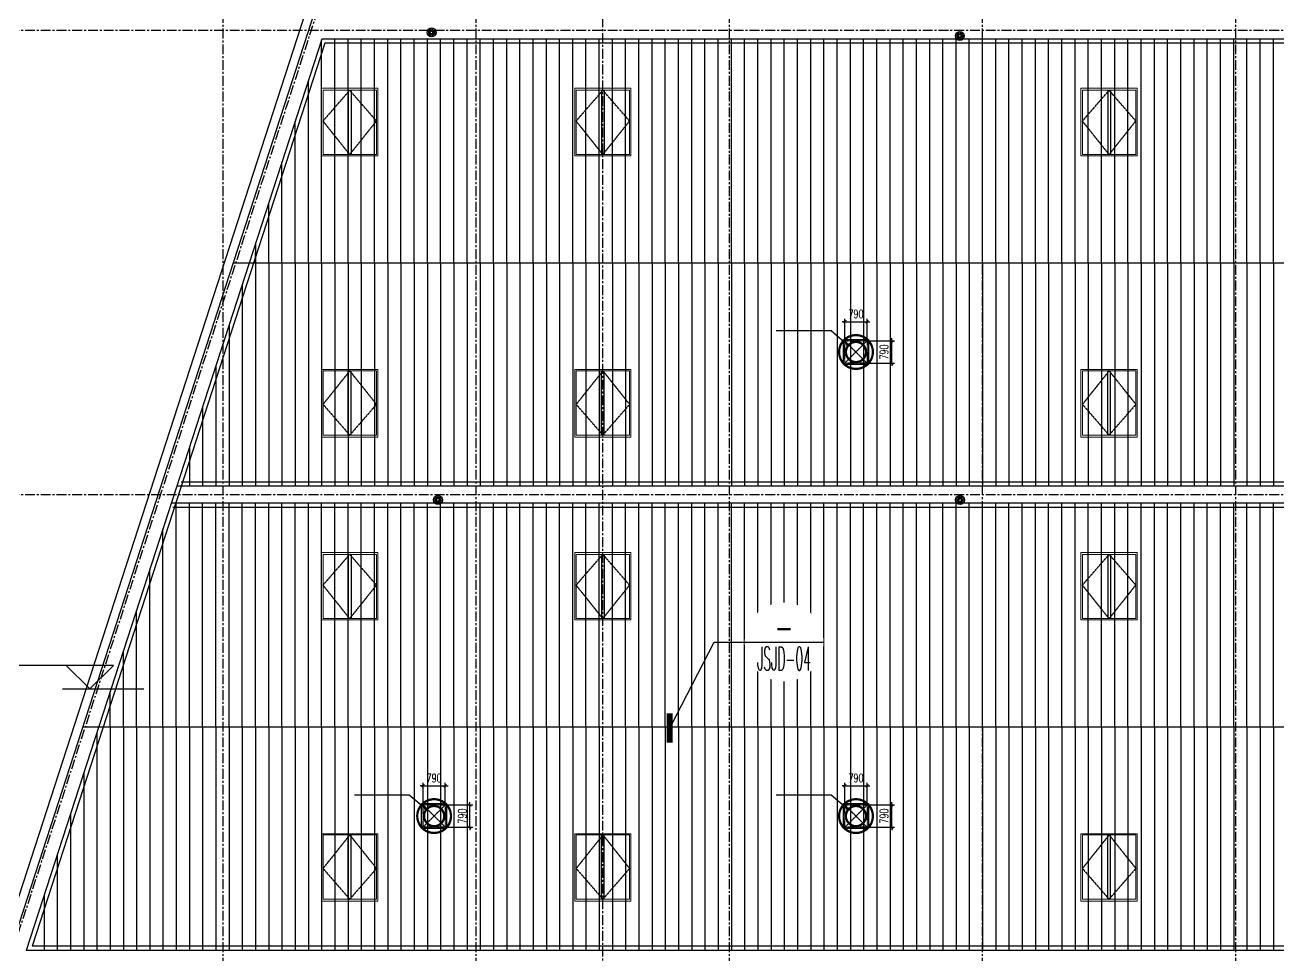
# Model space of a CAD drawing. Extents: x -599358 to 2865263, y -1062760 to 486533.
# Drawn here: x 1019328 to 1063875, y -888050 to -854989 of the extents above; entities that cross this region are included whole.
import ezdxf
from ezdxf.enums import TextEntityAlignment as Align

# ---------------------------------------------------------------- set-up
doc = ezdxf.new("R2010")
doc.units = 0
doc.set_wipeout_variables(frame=1)
for name, pattern in [('CENTER', [2, 1.25, -0.25, 0.25, -0.25]), ('DASH', [0.35, 0.25, -0.1]), ('HIDDEN', [0.375, 0.25, -0.125])]:
    doc.linetypes.add(name, pattern=pattern)
for name, color, linetype in [('3符号', 173, 'Continuous'), ('3索引', 3, 'Continuous'), ('A-AXIS-DP', 126, 'Continuous'), ('A-LIN-V', 9, 'Continuous'), ('A-SFCE', 30, 'Continuous'), ('A-WINDOW', 140, 'Continuous'), ('DIM_SYMB', 3, 'Continuous'), ('DOTE', 1, 'CENTER'), ('外框', 1, 'HIDDEN'), ('屋面板111', 6, 'Continuous'), ('暖通', 7, 'Continuous'), ('虹吸雨水斗', 6, 'Continuous')]:
    doc.layers.add(name, color=color, linetype=linetype)
doc.layers.add('成型线', color=3, linetype='Continuous', lineweight=18)
doc.styles.add('_TCH_DIM_T3', font='SIMPLEX', dxfattribs={"width": 0.705882, "bigfont": 'GBCBIG'})
doc.styles.add('卓越符号', font='ROMANS.shx', dxfattribs={"width": 0.7, "bigfont": 'CHINESE.shx'})
doc.dimstyles.new('_TCH_ARCH&&100', dxfattribs={"dimtxt": 297.5, "dimasz": 100, "dimexe": 100, "dimexo": 100, "dimgap": 126.25, "dimtad": 1, "dimdec": 0, "dimzin": 0, "dimdsep": 46, "dimtxsty": '_TCH_DIM_T3', "dimblk": 'ARCHTICK', "dimcen": 0.09, "dimclrt": 7, "dimazin": 2, "dimtfac": 1, "dimtdec": 0, "dimtix": 1, "dimtmove": 2, "dimatfit": 3, "dimfxl": 0, "dimtolj": 1, "dimtzin": 0, "dimarcsym": 0})

# ---------------------------------------------------------------- blocks, each defined once
blk = doc.blocks.new('*U612')
at = {"ltscale": 10}
blk.add_line((3.48, 0), (-6.85, 0), dxfattribs=at)
blk.add_lwpolyline([(3, 3), (0, 0), (-3, 3), (13.45, 3)])
at = {"color": 0, "style": '卓越符号', "width": 0.7, "flags": 8}
blk.add_attdef('±0.000', text='', height=3.5, dxfattribs=at).set_placement((13.45, 4.35), align=Align.RIGHT)
blk = doc.blocks.new('卓越-指向索引')
blk.add_wipeout([(0, 5), (-0.52, 4.97), (-1.04, 4.89), (-1.55, 4.76), (-2.03, 4.57), (-2.5, 4.33), (-2.94, 4.05), (-3.35, 3.72), (-3.72, 3.35), (-4.05, 2.94), (-4.33, 2.5), (-4.57, 2.03), (-4.76, 1.55), (-4.89, 1.04), (-4.97, 0.52), (-5, 0), (-4.97, -0.52), (-4.89, -1.04), (-4.76, -1.55), (-4.57, -2.03), (-4.33, -2.5), (-4.05, -2.94), (-3.72, -3.35), (-3.35, -3.72), (-2.94, -4.05), (-2.5, -4.33), (-2.03, -4.57), (-1.55, -4.76), (-1.04, -4.89), (-0.52, -4.97), (0, -5), (0.52, -4.97), (1.04, -4.89), (1.55, -4.76), (2.03, -4.57), (2.5, -4.33), (2.94, -4.05), (3.35, -3.72), (3.72, -3.35), (4.05, -2.94), (4.33, -2.5), (4.57, -2.03), (4.76, -1.55), (4.89, -1.04), (4.97, -0.52), (5, 0), (4.97, 0.52), (4.89, 1.04), (4.76, 1.55), (4.57, 2.03), (4.33, 2.5), (4.05, 2.94), (3.72, 3.35), (3.35, 3.72), (2.94, 4.05), (2.5, 4.33), (2.03, 4.57), (1.55, 4.76), (1.04, 4.89), (0.52, 4.97)])
blk.add_line((-5, 0), (5, 0))
at = {"color": 0, "style": '卓越符号', "width": 0.7, "flags": 8}
blk.add_attdef('索引编号', text='', height=3, dxfattribs=at).set_placement((0, 0.37), align=Align.CENTER)
at = {"color": 0, "style": '卓越符号', "width": 0.892319, "flags": 8}
blk.add_attdef('图号', text='', height=3, dxfattribs=at).set_placement((-3.41, -3.6), (3.41, -3.6), align=Align.FIT)
blk = doc.blocks.new('“奔腾”虹吸雨水斗')
at = {"layer": '虹吸雨水斗', "lineweight": 25}
for p, q in [((946944, 86685), (947028, 86658)), ((947028, 86641), (946944, 86614)), ((947032, 86673), (946946, 86692)), ((946946, 86607), (947032, 86625)), ((946982, 86753), (947040, 86688)), ((947040, 86611), (946982, 86546)), ((947052, 86699), (946987, 86758)), ((946987, 86541), (947052, 86600)), ((947048, 86793), (947066, 86707)), ((947066, 86592), (947048, 86506)), ((947082, 86711), (947055, 86795)), ((947055, 86504), (947082, 86587)), ((947125, 86795), (947098, 86711)), ((947098, 86587), (947125, 86504)), ((947114, 86707), (947132, 86793)), ((947132, 86506), (947114, 86592)), ((947194, 86758), (947128, 86699)), ((947128, 86600), (947194, 86541)), ((947140, 86688), (947199, 86753)), ((947199, 86546), (947140, 86611)), ((947234, 86692), (947148, 86673)), ((947148, 86625), (947234, 86607)), ((947152, 86658), (947236, 86685)), ((947236, 86614), (947152, 86641))]:
    blk.add_line(p, q, dxfattribs=at)
for radius in [150, 47.6]:
    blk.add_circle((947090, 86649), radius, dxfattribs=at)
for centre, start, end in [((947025, 86649), 291.6382, 68.3675), ((947034, 86682), 261.6382, 38.3675), ((947034, 86617), 321.6382, 98.3675), ((947057, 86706), 231.6382, 8.3675), ((947057, 86593), 351.6382, 128.3675), ((947090, 86715), 201.6382, 338.3675), ((947090, 86584), 21.6382, 158.3675), ((947123, 86706), 171.6382, 308.3675), ((947123, 86593), 51.6382, 188.3675), ((947147, 86682), 141.6382, 278.3675), ((947147, 86617), 81.6382, 218.3675), ((947155, 86649), 111.6382, 248.3675)]:
    blk.add_arc(centre, 8.82, start, end, dxfattribs=at)
blk = doc.blocks.new('_ArchTick')
at = {"color": 0, "linetype": 'ByBlock', "const_width": 0.4}
blk.add_lwpolyline([(-0.5, -0.5), (0.5, 0.5)], dxfattribs=at)
blk = doc.blocks.new('*D1776')
at = {"layer": 'A-AXIS-DP', "color": 0, "lineweight": -2, "transparency": 16777216}
for p, q in [((-1274, 395), (-1274, 495)), ((-495, 395), (-1374, 395)), ((-1274, 395), (-1274, -395)), ((-495, -395), (-1374, -395)), ((-1274, -395), (-1274, -495))]:
    blk.add_line(p, q, dxfattribs=at)
at = {"layer": 'Defpoints', "color": 0, "transparency": 16777216}
for p in [(-395, 395), (-1274, -395), (-395, -395)]:
    blk.add_point(p, dxfattribs=at)
at = {"layer": 'A-AXIS-DP', "color": 0, "lineweight": -2, "transparency": 16777216, "xscale": 100, "yscale": 100, "zscale": 100}
for p, rotation in [((-1274, 395), 270), ((-1274, -395), 90)]:
    blk.add_blockref('_ArchTick', p, dxfattribs=dict(at, rotation=rotation))
at = {"layer": 'A-AXIS-DP', "color": 7, "transparency": 16777216, "insert": (-999, 0), "char_height": 297.5, "attachment_point": 5, "rotation": 270, "style": '_TCH_DIM_T3'}
blk.add_mtext('\\A1;790', dxfattribs=at)
blk = doc.blocks.new('*D1777')
at = {"layer": 'A-AXIS-DP', "color": 0, "lineweight": -2, "transparency": 16777216}
for p, q in [((-395, -495), (-395, -1178)), ((395, -495), (395, -1178)), ((-395, -1078), (-495, -1078)), ((395, -1078), (-395, -1078)), ((395, -1078), (495, -1078))]:
    blk.add_line(p, q, dxfattribs=at)
at = {"layer": 'Defpoints', "color": 0, "transparency": 16777216}
for p in [(-395, -395), (395, -395), (-395, -1078)]:
    blk.add_point(p, dxfattribs=at)
at = {"layer": 'A-AXIS-DP', "color": 0, "lineweight": -2, "transparency": 16777216, "xscale": 100, "yscale": 100, "zscale": 100}
blk.add_blockref('_ArchTick', (-395, -1078), dxfattribs=at)
at = {"layer": 'A-AXIS-DP', "color": 0, "lineweight": -2, "transparency": 16777216, "xscale": 100, "yscale": 100, "zscale": 100, "rotation": 180}
blk.add_blockref('_ArchTick', (395, -1078), dxfattribs=at)
at = {"layer": 'A-AXIS-DP', "color": 7, "transparency": 16777216, "insert": (0, -1353), "char_height": 297.5, "attachment_point": 5, "rotation": 180, "style": '_TCH_DIM_T3'}
blk.add_mtext('\\A1;790', dxfattribs=at)
blk = doc.blocks.new('tc')
at = {"color": 2}
for p, q in [((106263, -20239), (106263, -22524)), ((106364, -20239), (106364, -22524))]:
    blk.add_line(p, q, dxfattribs=at)
at = {"layer": '外框'}
for points in [[(106313, -22524), (105363, -21332), (106313, -20239)], [(106313, -22524), (107263, -21332), (106313, -20239)]]:
    blk.add_lwpolyline(points, dxfattribs=at)
at = {"layer": '成型线'}
blk.add_line((105313, -22569), (107313, -22569), dxfattribs=at)
blk.add_lwpolyline([(105313, -22569), (105313, -20169), (107313, -20169), (107313, -22569)], dxfattribs=at)
blk.add_lwpolyline([(105363, -22524), (107263, -22524), (107263, -20239), (105363, -20239)], close=True, dxfattribs=at)
blk = doc.blocks.new('423432432222')
at = {"xscale": -1}
blk.add_blockref('tc', (472909, 740689), dxfattribs=at)
at = {"rotation": 180}
blk.add_blockref('tc', (472909, 687951), dxfattribs=at)
blk = doc.blocks.new('A$Cf7faade6')
at = {"layer": 'A-WINDOW'}
for p in [(-349796, -739070), (-340796, -739070), (-322796, -739070), (-349796, -755570), (-340796, -755570), (-322796, -755570)]:
    blk.add_blockref('423432432222', p, dxfattribs=at)
blk = doc.blocks.new('fengji')
at = {"layer": 'DIM_SYMB'}
for p, q in [((324.2, -267.9), (884.2, -747.9)), ((884.2, -747.9), (2834.2, -747.9))]:
    blk.add_line(p, q, dxfattribs=at)
at = {"layer": 'DIM_SYMB', "const_width": 40}
blk.add_lwpolyline([(310.3, -253.5, -1), (338.1, -282.3, -1)], format="xyb", close=True, dxfattribs=at)
at = {"layer": '暖通', "color": 7, "linetype": 'DASH', "ltscale": 0.5}
for p, q in [((-395, 395), (395, -395)), ((395, 395), (-395, -395))]:
    blk.add_line(p, q, dxfattribs=at)
at = {"layer": '暖通', "color": 7, "const_width": 79.8}
for points in [[(0, -600.2, -1), (0, 600.2, -1)], [(0, -600.2, 1), (0, 600.2, 1)]]:
    blk.add_lwpolyline(points, format="xyb", dxfattribs=at)
at = {"layer": '暖通', "color": 7, "ltscale": 0.5}
blk.add_lwpolyline([(-445, 445), (445, 445), (445, -445), (-445, -445)], close=True, dxfattribs=at)
at = {"layer": '暖通', "color": 7, "linetype": 'DASH', "const_width": 79.8}
for points in [[(0, -358.3, -1), (0, 358.3, -1)], [(0, -358.3, 1), (0, 358.3, 1)]]:
    blk.add_lwpolyline(points, format="xyb", dxfattribs=at)
at = {"layer": '暖通', "color": 7, "linetype": 'DASH', "ltscale": 0.5}
blk.add_lwpolyline([(-395, 395), (395, 395), (395, -395), (-395, -395)], close=True, dxfattribs=at)
at = {"layer": 'A-AXIS-DP'}
for p1, distance, picture, middle in [((-395, 395), -879.2, '*D1776', (-999.2, 0)), ((395, -395), 682.9, '*D1777', (0, -1352.9))]:
    dim = blk.add_aligned_dim(p1=p1, p2=(-395, -395), distance=distance, dimstyle='_TCH_ARCH&&100', dxfattribs=at)
    dim.commit()
    dim.dimension.update_dxf_attribs({"geometry": picture, "text_midpoint": middle})
blk = doc.blocks.new('A$C9572bd8b')
at = {"layer": '暖通', "rotation": 180}
for p in [(34800, -27925), (19800, -44425), (34800, -44425)]:
    blk.add_blockref('fengji', p, dxfattribs=at)

msp = doc.modelspace()

# ---------------------------------------------------------------- linework, layer by layer
at = {"layer": '3索引'}
msp.add_lwpolyline([(1042286.8, -879911.2), (1043828.9, -876925.3), (1046314.2, -876925.3)], dxfattribs=at)
at = {"layer": '3索引', "linetype": 'DASH', "ltscale": 1400, "const_width": 140}
msp.add_lwpolyline([(1042211, -880435.3), (1042286.8, -880435.3), (1042286.8, -879533.7), (1042211, -879533.7)], close=True, dxfattribs=at)
at = {"layer": 'A-LIN-V'}
msp.add_line((1029989.6, -855637.9), (1019576.9, -887737.9), dxfattribs=at)
for points in [[(1170872.4, -855637.9), (1029989.6, -855637.9)], [(1170872.4, -871237.9), (1024876.7, -871237.9)], [(1170872.4, -872137.9), (1024584.7, -872137.9)], [(1170872.4, -887737.9), (1019576.9, -887737.9)]]:
    msp.add_lwpolyline(points, dxfattribs=at)
at = {"layer": 'A-SFCE'}
msp.add_line((1034865.6, -838337.9), (1013472.4, -904287.9), dxfattribs=at)
for points in [[(1013772.4, -906687.9), (1013172.4, -906687.9), (1013172.4, -921837.9), (1171172.4, -921837.9), (1171172.4, -921837.9), (1171172.4, -838037.9), (1034647.5, -838037.9), (1013172.4, -904240.4), (1013172.4, -905187.9)], [(1026721.6, -863437.9), (1170872.4, -863437.9)], [(1021368, -879937.9), (1170872.4, -879937.9)]]:
    msp.add_lwpolyline(points, dxfattribs=at)
at = {"layer": 'DOTE', "ltscale": 280}
for p, q in [((1026372.4, -927706.6), (1026372.4, -832287.9)), ((1035372.4, -927706.6), (1035372.4, -832287.9)), ((1039872.4, -926186.7), (1039872.4, -832387.9)), ((1044372.4, -927706.6), (1044372.4, -832287.9)), ((1053372.4, -927706.6), (1053372.4, -832287.9)), ((1062372.4, -927706.6), (1062372.4, -832287.9)), ((1179276.6, -855187.9), (1002976.6, -855187.9)), ((1179276.6, -871687.9), (1002976.6, -871687.9))]:
    msp.add_line(p, q, dxfattribs=at)
msp.add_lwpolyline([(1012173.9, -908598.3), (1039871.6, -823233.3)], dxfattribs=at)
at = {"layer": '屋面板111', "ltscale": 2500}
for p, q in [((1029880.6, -855487.9), (1019370.5, -887887.9)), ((1029872.4, -863437.9), (1029872.4, -855513.1)), ((1030342.4, -863437.9), (1030342.4, -855487.9)), ((1030812.4, -863437.9), (1030812.4, -855487.9)), ((1031282.4, -863437.9), (1031282.4, -855487.9)), ((1031752.4, -863437.9), (1031752.4, -855487.9)), ((1032222.4, -863437.9), (1032222.4, -855487.9)), ((1032692.4, -863437.9), (1032692.4, -855487.9)), ((1033162.4, -863437.9), (1033162.4, -855487.9)), ((1033632.4, -863437.9), (1033632.4, -855487.9)), ((1034102.4, -863437.9), (1034102.4, -855487.9)), ((1034572.4, -863437.9), (1034572.4, -855487.9)), ((1035042.4, -863437.9), (1035042.4, -855487.9)), ((1035512.4, -863437.9), (1035512.4, -855487.9)), ((1035982.4, -863437.9), (1035982.4, -855487.9)), ((1036452.4, -863437.9), (1036452.4, -855487.9)), ((1036922.4, -863437.9), (1036922.4, -855487.9)), ((1037392.4, -863437.9), (1037392.4, -855487.9)), ((1037862.4, -863437.9), (1037862.4, -855487.9)), ((1038332.4, -863437.9), (1038332.4, -855487.9)), ((1038802.4, -863437.9), (1038802.4, -855487.9)), ((1039272.4, -863437.9), (1039272.4, -855487.9)), ((1039742.4, -863437.9), (1039742.4, -855487.9)), ((1040212.4, -863437.9), (1040212.4, -855487.9)), ((1040682.4, -863437.9), (1040682.4, -855487.9)), ((1041152.4, -863437.9), (1041152.4, -855487.9)), ((1041622.4, -863437.9), (1041622.4, -855487.9)), ((1042092.4, -863437.9), (1042092.4, -855487.9)), ((1042562.4, -863437.9), (1042562.4, -855487.9)), ((1043032.4, -863437.9), (1043032.4, -855487.9)), ((1043502.4, -863437.9), (1043502.4, -855487.9)), ((1043972.4, -863437.9), (1043972.4, -855487.9)), ((1044442.4, -863437.9), (1044442.4, -855487.9)), ((1044912.4, -863437.9), (1044912.4, -855487.9)), ((1045382.4, -863437.9), (1045382.4, -855487.9)), ((1045852.4, -863437.9), (1045852.4, -855487.9)), ((1046322.4, -863437.9), (1046322.4, -855487.9)), ((1046792.4, -863437.9), (1046792.4, -855487.9)), ((1047262.4, -863437.9), (1047262.4, -855487.9)), ((1047732.4, -863437.9), (1047732.4, -855487.9)), ((1048202.4, -863437.9), (1048202.4, -855487.9)), ((1048672.4, -863437.9), (1048672.4, -855487.9)), ((1049142.4, -863437.9), (1049142.4, -855487.9)), ((1049612.4, -863437.9), (1049612.4, -855487.9)), ((1050082.4, -863437.9), (1050082.4, -855487.9)), ((1050552.4, -863437.9), (1050552.4, -855487.9)), ((1051022.4, -863437.9), (1051022.4, -855487.9)), ((1051492.4, -863437.9), (1051492.4, -855487.9)), ((1051962.4, -863437.9), (1051962.4, -855487.9)), ((1052432.4, -863437.9), (1052432.4, -855487.9)), ((1052902.4, -863437.9), (1052902.4, -855487.9)), ((1053372.4, -863437.9), (1053372.4, -855487.9)), ((1053842.4, -863437.9), (1053842.4, -855487.9)), ((1054312.4, -863437.9), (1054312.4, -855487.9)), ((1054782.4, -863437.9), (1054782.4, -855487.9)), ((1055252.4, -863437.9), (1055252.4, -855487.9)), ((1055722.4, -863437.9), (1055722.4, -855487.9)), ((1056192.4, -863437.9), (1056192.4, -855487.9)), ((1056662.4, -863437.9), (1056662.4, -855487.9)), ((1057132.4, -863437.9), (1057132.4, -855487.9)), ((1057602.4, -863437.9), (1057602.4, -855487.9)), ((1058072.4, -863437.9), (1058072.4, -855487.9)), ((1058542.4, -863437.9), (1058542.4, -855487.9)), ((1059012.4, -863437.9), (1059012.4, -855487.9)), ((1059482.4, -863437.9), (1059482.4, -855487.9)), ((1059952.4, -863437.9), (1059952.4, -855487.9)), ((1060422.4, -863437.9), (1060422.4, -855487.9)), ((1060892.4, -863437.9), (1060892.4, -855487.9)), ((1061362.4, -863437.9), (1061362.4, -855487.9)), ((1061832.4, -863437.9), (1061832.4, -855487.9)), ((1062302.4, -863437.9), (1062302.4, -855487.9)), ((1062772.4, -863437.9), (1062772.4, -855487.9)), ((1063242.4, -863437.9), (1063242.4, -855487.9)), ((1063712.4, -863437.9), (1063712.4, -855487.9)), ((1029402.4, -863437.9), (1029402.4, -856962)), ((1028932.4, -863437.9), (1028932.4, -858410.9)), ((1028462.4, -863437.9), (1028462.4, -859859.8)), ((1027992.4, -863437.9), (1027992.4, -861308.7)), ((1027522.4, -862757.6), (1027522.4, -871387.9)), ((1027522.4, -863437.9), (1027522.4, -863081.7)), ((1027992.4, -863437.9), (1027992.4, -871387.9)), ((1028462.4, -863437.9), (1028462.4, -871387.9)), ((1028932.4, -863437.9), (1028932.4, -871387.9)), ((1029402.4, -863437.9), (1029402.4, -871387.9)), ((1029872.4, -863437.9), (1029872.4, -871387.9)), ((1030342.4, -863437.9), (1030342.4, -871387.9)), ((1030812.4, -863437.9), (1030812.4, -871387.9)), ((1031282.4, -863437.9), (1031282.4, -871387.9)), ((1031752.4, -863437.9), (1031752.4, -871387.9)), ((1032222.4, -863437.9), (1032222.4, -871387.9)), ((1032692.4, -863437.9), (1032692.4, -871387.9)), ((1033162.4, -863437.9), (1033162.4, -871387.9)), ((1033632.4, -863437.9), (1033632.4, -871387.9)), ((1034102.4, -863437.9), (1034102.4, -871387.9)), ((1034572.4, -863437.9), (1034572.4, -871387.9)), ((1035042.4, -863437.9), (1035042.4, -871387.9)), ((1035512.4, -863437.9), (1035512.4, -871387.9)), ((1035982.4, -863437.9), (1035982.4, -871387.9)), ((1036452.4, -863437.9), (1036452.4, -871387.9)), ((1036922.4, -863437.9), (1036922.4, -871387.9)), ((1037392.4, -863437.9), (1037392.4, -871387.9)), ((1037862.4, -863437.9), (1037862.4, -871387.9)), ((1038332.4, -863437.9), (1038332.4, -871387.9)), ((1038802.4, -863437.9), (1038802.4, -871387.9)), ((1039272.4, -863437.9), (1039272.4, -871387.9)), ((1039742.4, -863437.9), (1039742.4, -871387.9)), ((1040212.4, -863437.9), (1040212.4, -871387.9)), ((1040682.4, -863437.9), (1040682.4, -871387.9)), ((1041152.4, -863437.9), (1041152.4, -871387.9)), ((1041622.4, -863437.9), (1041622.4, -871387.9)), ((1042092.4, -863437.9), (1042092.4, -871387.9)), ((1042562.4, -863437.9), (1042562.4, -871387.9)), ((1043032.4, -863437.9), (1043032.4, -871387.9)), ((1043502.4, -863437.9), (1043502.4, -871387.9)), ((1043972.4, -863437.9), (1043972.4, -871387.9)), ((1044442.4, -863437.9), (1044442.4, -871387.9)), ((1044912.4, -863437.9), (1044912.4, -871387.9)), ((1045382.4, -863437.9), (1045382.4, -871387.9)), ((1045852.4, -863437.9), (1045852.4, -871387.9)), ((1046322.4, -863437.9), (1046322.4, -871387.9)), ((1046792.4, -863437.9), (1046792.4, -871387.9)), ((1047262.4, -863437.9), (1047262.4, -871387.9)), ((1047732.4, -863437.9), (1047732.4, -871387.9)), ((1048202.4, -863437.9), (1048202.4, -871387.9)), ((1048672.4, -863437.9), (1048672.4, -871387.9)), ((1049142.4, -863437.9), (1049142.4, -871387.9)), ((1049612.4, -863437.9), (1049612.4, -871387.9)), ((1050082.4, -863437.9), (1050082.4, -871387.9)), ((1050552.4, -863437.9), (1050552.4, -871387.9)), ((1051022.4, -863437.9), (1051022.4, -871387.9)), ((1051492.4, -863437.9), (1051492.4, -871387.9)), ((1051962.4, -863437.9), (1051962.4, -871387.9)), ((1052432.4, -863437.9), (1052432.4, -871387.9)), ((1052902.4, -863437.9), (1052902.4, -871387.9)), ((1053372.4, -863437.9), (1053372.4, -871387.9)), ((1053842.4, -863437.9), (1053842.4, -871387.9)), ((1054312.4, -863437.9), (1054312.4, -871387.9)), ((1054782.4, -863437.9), (1054782.4, -871387.9)), ((1055252.4, -863437.9), (1055252.4, -871387.9)), ((1055722.4, -863437.9), (1055722.4, -871387.9)), ((1056192.4, -863437.9), (1056192.4, -871387.9)), ((1056662.4, -863437.9), (1056662.4, -871387.9)), ((1057132.4, -863437.9), (1057132.4, -871387.9)), ((1057602.4, -863437.9), (1057602.4, -871387.9)), ((1058072.4, -863437.9), (1058072.4, -871387.9)), ((1058542.4, -863437.9), (1058542.4, -871387.9)), ((1059012.4, -863437.9), (1059012.4, -871387.9)), ((1059482.4, -863437.9), (1059482.4, -871387.9)), ((1059952.4, -863437.9), (1059952.4, -871387.9)), ((1060422.4, -863437.9), (1060422.4, -871387.9)), ((1060892.4, -863437.9), (1060892.4, -871387.9)), ((1061362.4, -863437.9), (1061362.4, -871387.9)), ((1061832.4, -863437.9), (1061832.4, -871387.9)), ((1062302.4, -863437.9), (1062302.4, -871387.9)), ((1062772.4, -863437.9), (1062772.4, -871387.9)), ((1063242.4, -863437.9), (1063242.4, -871387.9)), ((1063712.4, -863437.9), (1063712.4, -871387.9)), ((1027052.4, -864206.5), (1027052.4, -871387.9)), ((1026582.4, -865655.4), (1026582.4, -871387.9)), ((1026112.4, -867104.3), (1026112.4, -871387.9)), ((1025642.4, -868553.2), (1025642.4, -871387.9)), ((1025172.4, -870002.1), (1025172.4, -871387.9)), ((1024702.4, -879937.9), (1024702.4, -871987.9)), ((1025172.4, -879937.9), (1025172.4, -871987.9)), ((1025642.4, -879937.9), (1025642.4, -871987.9)), ((1026112.4, -879937.9), (1026112.4, -871987.9)), ((1026582.4, -879937.9), (1026582.4, -871987.9)), ((1027052.4, -879937.9), (1027052.4, -871987.9)), ((1027522.4, -879937.9), (1027522.4, -871987.9)), ((1027992.4, -879937.9), (1027992.4, -871987.9)), ((1028462.4, -879937.9), (1028462.4, -871987.9)), ((1028932.4, -879937.9), (1028932.4, -871987.9)), ((1029402.4, -879937.9), (1029402.4, -871987.9)), ((1029872.4, -879937.9), (1029872.4, -871987.9)), ((1030342.4, -879937.9), (1030342.4, -871987.9)), ((1030812.4, -879937.9), (1030812.4, -871987.9)), ((1031282.4, -879937.9), (1031282.4, -871987.9)), ((1031752.4, -879937.9), (1031752.4, -871987.9)), ((1032222.4, -879937.9), (1032222.4, -871987.9)), ((1032692.4, -879937.9), (1032692.4, -871987.9)), ((1033162.4, -879937.9), (1033162.4, -871987.9)), ((1033632.4, -879937.9), (1033632.4, -871987.9)), ((1034102.4, -879937.9), (1034102.4, -871987.9)), ((1034572.4, -879937.9), (1034572.4, -871987.9)), ((1035042.4, -879937.9), (1035042.4, -871987.9)), ((1035512.4, -879937.9), (1035512.4, -871987.9)), ((1035982.4, -879937.9), (1035982.4, -871987.9)), ((1036452.4, -879937.9), (1036452.4, -871987.9)), ((1036922.4, -879937.9), (1036922.4, -871987.9)), ((1037392.4, -879937.9), (1037392.4, -871987.9)), ((1037862.4, -879937.9), (1037862.4, -871987.9)), ((1038332.4, -879937.9), (1038332.4, -871987.9)), ((1038802.4, -879937.9), (1038802.4, -871987.9)), ((1039272.4, -879937.9), (1039272.4, -871987.9)), ((1039742.4, -879937.9), (1039742.4, -871987.9)), ((1040212.4, -879937.9), (1040212.4, -871987.9)), ((1040682.4, -879937.9), (1040682.4, -871987.9)), ((1041152.4, -879937.9), (1041152.4, -871987.9)), ((1041622.4, -879937.9), (1041622.4, -871987.9)), ((1042092.4, -879937.9), (1042092.4, -871987.9)), ((1042562.4, -879937.9), (1042562.4, -871987.9)), ((1043032.4, -879937.9), (1043032.4, -871987.9)), ((1043502.4, -879937.9), (1043502.4, -871987.9)), ((1043972.4, -879937.9), (1043972.4, -871987.9)), ((1044442.4, -879937.9), (1044442.4, -871987.9)), ((1044912.4, -879937.9), (1044912.4, -871987.9)), ((1045382.4, -879937.9), (1045382.4, -871987.9)), ((1045852.4, -879937.9), (1045852.4, -871987.9)), ((1046322.4, -879937.9), (1046322.4, -871987.9)), ((1046792.4, -879937.9), (1046792.4, -871987.9)), ((1047262.4, -879937.9), (1047262.4, -871987.9)), ((1047732.4, -879937.9), (1047732.4, -871987.9)), ((1048202.4, -879937.9), (1048202.4, -871987.9)), ((1048672.4, -879937.9), (1048672.4, -871987.9)), ((1049142.4, -879937.9), (1049142.4, -871987.9)), ((1049612.4, -879937.9), (1049612.4, -871987.9)), ((1050082.4, -879937.9), (1050082.4, -871987.9)), ((1050552.4, -879937.9), (1050552.4, -871987.9)), ((1051022.4, -879937.9), (1051022.4, -871987.9)), ((1051492.4, -879937.9), (1051492.4, -871987.9)), ((1051962.4, -879937.9), (1051962.4, -871987.9)), ((1052432.4, -879937.9), (1052432.4, -871987.9)), ((1052902.4, -879937.9), (1052902.4, -871987.9)), ((1053372.4, -879937.9), (1053372.4, -871987.9)), ((1053842.4, -879937.9), (1053842.4, -871987.9)), ((1054312.4, -879937.9), (1054312.4, -871987.9)), ((1054782.4, -879937.9), (1054782.4, -871987.9)), ((1055252.4, -879937.9), (1055252.4, -871987.9)), ((1055722.4, -879937.9), (1055722.4, -871987.9)), ((1056192.4, -879937.9), (1056192.4, -871987.9)), ((1056662.4, -879937.9), (1056662.4, -871987.9)), ((1057132.4, -879937.9), (1057132.4, -871987.9)), ((1057602.4, -879937.9), (1057602.4, -871987.9)), ((1058072.4, -879937.9), (1058072.4, -871987.9)), ((1058542.4, -879937.9), (1058542.4, -871987.9)), ((1059012.4, -879937.9), (1059012.4, -871987.9)), ((1059482.4, -879937.9), (1059482.4, -871987.9)), ((1059952.4, -879937.9), (1059952.4, -871987.9)), ((1060422.4, -879937.9), (1060422.4, -871987.9)), ((1060892.4, -879937.9), (1060892.4, -871987.9)), ((1061362.4, -879937.9), (1061362.4, -871987.9)), ((1061832.4, -879937.9), (1061832.4, -871987.9)), ((1062302.4, -879937.9), (1062302.4, -871987.9)), ((1062772.4, -879937.9), (1062772.4, -871987.9)), ((1063242.4, -879937.9), (1063242.4, -871987.9)), ((1063712.4, -879937.9), (1063712.4, -871987.9)), ((1024232.4, -879937.9), (1024232.4, -872899.9)), ((1023762.4, -879937.9), (1023762.4, -874348.8)), ((1023292.4, -879937.9), (1023292.4, -875797.7)), ((1022822.4, -879937.9), (1022822.4, -877246.6)), ((1022352.4, -879937.9), (1022352.4, -878695.5)), ((1021882.4, -880144.4), (1021882.4, -887887.9)), ((1022352.4, -879937.9), (1022352.4, -887887.9)), ((1022822.4, -879937.9), (1022822.4, -887887.9)), ((1023292.4, -879937.9), (1023292.4, -887887.9)), ((1023762.4, -879937.9), (1023762.4, -887887.9)), ((1024232.4, -879937.9), (1024232.4, -887887.9)), ((1024702.4, -879937.9), (1024702.4, -887887.9)), ((1025172.4, -879937.9), (1025172.4, -887887.9)), ((1025642.4, -879937.9), (1025642.4, -887887.9)), ((1026112.4, -879937.9), (1026112.4, -887887.9)), ((1026582.4, -879937.9), (1026582.4, -887887.9)), ((1027052.4, -879937.9), (1027052.4, -887887.9)), ((1027522.4, -879937.9), (1027522.4, -887887.9)), ((1027992.4, -879937.9), (1027992.4, -887887.9)), ((1028462.4, -879937.9), (1028462.4, -887887.9)), ((1028932.4, -879937.9), (1028932.4, -887887.9)), ((1029402.4, -879937.9), (1029402.4, -887887.9)), ((1029872.4, -879937.9), (1029872.4, -887887.9)), ((1030342.4, -879937.9), (1030342.4, -887887.9)), ((1030812.4, -879937.9), (1030812.4, -887887.9)), ((1031282.4, -879937.9), (1031282.4, -887887.9)), ((1031752.4, -879937.9), (1031752.4, -887887.9)), ((1032222.4, -879937.9), (1032222.4, -887887.9)), ((1032692.4, -879937.9), (1032692.4, -887887.9)), ((1033162.4, -879937.9), (1033162.4, -887887.9)), ((1033632.4, -879937.9), (1033632.4, -887887.9)), ((1034102.4, -879937.9), (1034102.4, -887887.9)), ((1034572.4, -879937.9), (1034572.4, -887887.9)), ((1035042.4, -879937.9), (1035042.4, -887887.9)), ((1035512.4, -879937.9), (1035512.4, -887887.9)), ((1035982.4, -879937.9), (1035982.4, -887887.9)), ((1036452.4, -879937.9), (1036452.4, -887887.9)), ((1036922.4, -879937.9), (1036922.4, -887887.9)), ((1037392.4, -879937.9), (1037392.4, -887887.9)), ((1037862.4, -879937.9), (1037862.4, -887887.9)), ((1038332.4, -879937.9), (1038332.4, -887887.9)), ((1038802.4, -879937.9), (1038802.4, -887887.9)), ((1039272.4, -879937.9), (1039272.4, -887887.9)), ((1039742.4, -879937.9), (1039742.4, -887887.9)), ((1040212.4, -879937.9), (1040212.4, -887887.9)), ((1040682.4, -879937.9), (1040682.4, -887887.9)), ((1041152.4, -879937.9), (1041152.4, -887887.9)), ((1041622.4, -879937.9), (1041622.4, -887887.9)), ((1042092.4, -879937.9), (1042092.4, -887887.9)), ((1042562.4, -879937.9), (1042562.4, -887887.9)), ((1043032.4, -879937.9), (1043032.4, -887887.9)), ((1043502.4, -879937.9), (1043502.4, -887887.9)), ((1043972.4, -879937.9), (1043972.4, -887887.9)), ((1044442.4, -879937.9), (1044442.4, -887887.9)), ((1044912.4, -879937.9), (1044912.4, -887887.9)), ((1045382.4, -879937.9), (1045382.4, -887887.9)), ((1045852.4, -879937.9), (1045852.4, -887887.9)), ((1046322.4, -879937.9), (1046322.4, -887887.9)), ((1046792.4, -879937.9), (1046792.4, -887887.9)), ((1047262.4, -879937.9), (1047262.4, -887887.9)), ((1047732.4, -879937.9), (1047732.4, -887887.9)), ((1048202.4, -879937.9), (1048202.4, -887887.9)), ((1048672.4, -879937.9), (1048672.4, -887887.9)), ((1049142.4, -879937.9), (1049142.4, -887887.9)), ((1049612.4, -879937.9), (1049612.4, -887887.9)), ((1050082.4, -879937.9), (1050082.4, -887887.9)), ((1050552.4, -879937.9), (1050552.4, -887887.9)), ((1051022.4, -879937.9), (1051022.4, -887887.9)), ((1051492.4, -879937.9), (1051492.4, -887887.9)), ((1051962.4, -879937.9), (1051962.4, -887887.9)), ((1052432.4, -879937.9), (1052432.4, -887887.9)), ((1052902.4, -879937.9), (1052902.4, -887887.9)), ((1053372.4, -879937.9), (1053372.4, -887887.9)), ((1053842.4, -879937.9), (1053842.4, -887887.9)), ((1054312.4, -879937.9), (1054312.4, -887887.9)), ((1054782.4, -879937.9), (1054782.4, -887887.9)), ((1055252.4, -879937.9), (1055252.4, -887887.9)), ((1055722.4, -879937.9), (1055722.4, -887887.9)), ((1056192.4, -879937.9), (1056192.4, -887887.9)), ((1056662.4, -879937.9), (1056662.4, -887887.9)), ((1057132.4, -879937.9), (1057132.4, -887887.9)), ((1057602.4, -879937.9), (1057602.4, -887887.9)), ((1058072.4, -879937.9), (1058072.4, -887887.9)), ((1058542.4, -879937.9), (1058542.4, -887887.9)), ((1059012.4, -879937.9), (1059012.4, -887887.9)), ((1059482.4, -879937.9), (1059482.4, -887887.9)), ((1059952.4, -879937.9), (1059952.4, -887887.9)), ((1060422.4, -879937.9), (1060422.4, -887887.9)), ((1060892.4, -879937.9), (1060892.4, -887887.9)), ((1061362.4, -879937.9), (1061362.4, -887887.9)), ((1061832.4, -879937.9), (1061832.4, -887887.9)), ((1062302.4, -879937.9), (1062302.4, -887887.9)), ((1062772.4, -879937.9), (1062772.4, -887887.9)), ((1063242.4, -879937.9), (1063242.4, -887887.9)), ((1063712.4, -879937.9), (1063712.4, -887887.9)), ((1021412.4, -881593.2), (1021412.4, -887887.9)), ((1020942.4, -883042.1), (1020942.4, -887887.9)), ((1020472.4, -884491), (1020472.4, -887887.9)), ((1020002.4, -885939.9), (1020002.4, -887887.9))]:
    msp.add_line(p, q, dxfattribs=at)
for points in [[(1170872.4, -855487.9), (1029880.6, -855487.9)], [(1170872.4, -871387.9), (1024722.9, -871387.9)], [(1170872.4, -871987.9), (1024528.3, -871987.9)], [(1170872.4, -887887.9), (1019370.5, -887887.9)]]:
    msp.add_lwpolyline(points, dxfattribs=at)

# ---------------------------------------------------------------- block references
at = {"layer": '3符号', "color": 7}
ref = msp.add_blockref('*U612', (1021632.6, -878593.3), dxfattribs=dict(at, xscale=-280, yscale=280, zscale=280))
ref.add_attrib('±0.000', '17.700（压型钢板女儿墙结构标高）', dxfattribs={"layer": '0', "color": 0, "height": 980, "style": '卓越符号', "width": 0.7}).set_placement((1017866.6, -877375.3), align=Align.RIGHT)
at = {"layer": '虹吸雨水斗', "xscale": 1.061320754715, "yscale": 1.061320754715, "zscale": 1.061320754715}
for p in [(28614.8, -947212), (47399, -947339), (28843.1, -963834.5), (47406.1, -963839)]:
    msp.add_blockref('“奔腾”虹吸雨水斗', p, dxfattribs=at)

# ---------------------------------------------------------------- next in the draw order: block references
at = {"layer": '3索引', "color": 7}
ref = msp.add_blockref('卓越-指向索引', (1046314.2, -876925.3), dxfattribs=dict(at, xscale=280, yscale=280, zscale=280))
ref.add_attrib('索引编号', '-', dxfattribs={"layer": '0', "color": 0, "height": 840, "style": '卓越符号', "width": 0.7}).set_placement((1046314.2, -876823.1), align=Align.CENTER)
ref.add_attrib('图号', 'JSJD-04', dxfattribs={"layer": '0', "color": 0, "height": 840, "style": '卓越符号', "width": 0.348426}).set_placement((1045360.4, -877933.8), (1047269.8, -877933.8), align=Align.FIT)

# ---------------------------------------------------------------- next in the draw order: block references
at = {"layer": '3索引', "ltscale": 50}
msp.add_blockref('A$Cf7faade6', (1014072.4, -838687.9), dxfattribs=at)
at = {"layer": '虹吸雨水斗', "ltscale": 50}
msp.add_blockref('A$C9572bd8b', (1014072.4, -838687.9), dxfattribs=at)

doc.saveas('drawing.dxf')
